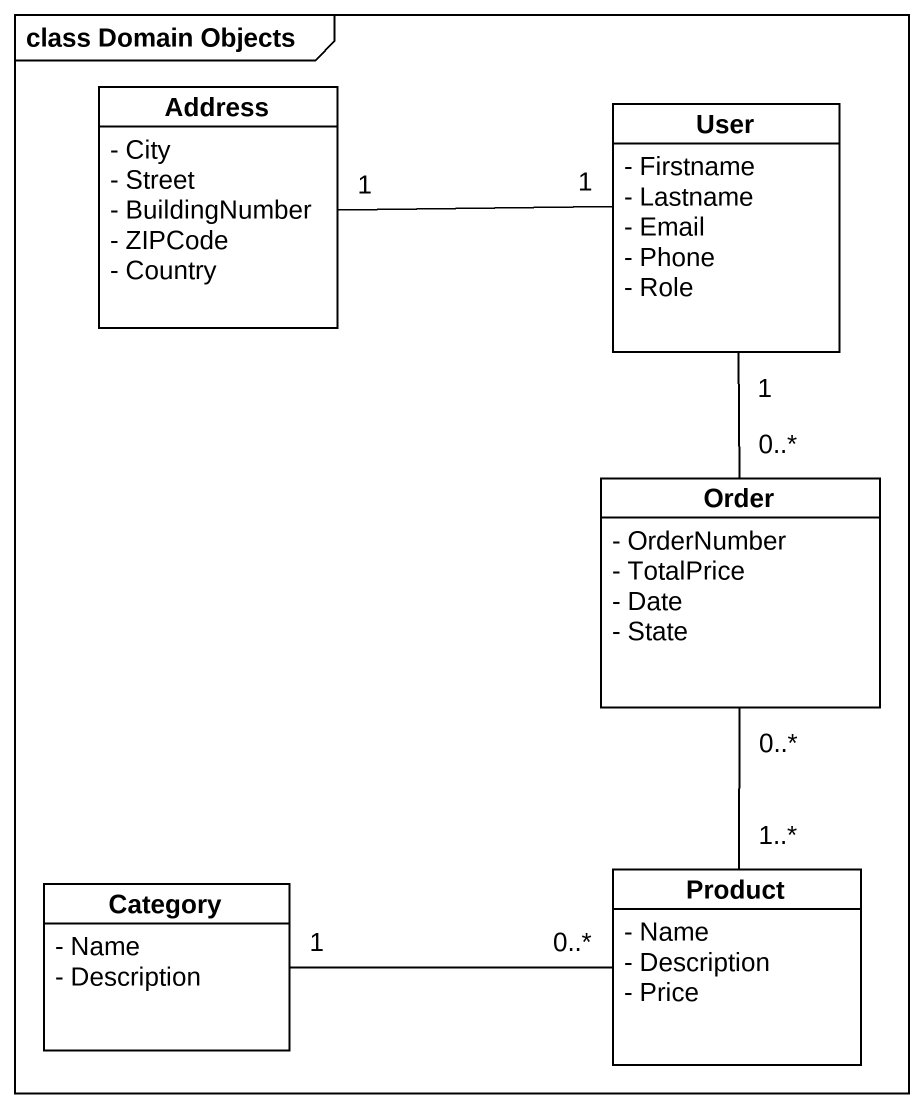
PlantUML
@startuml
mainframe class Domain Objects
hide circle
hide empty members
skinparam classAttributeIconSize 0
class Address {
  - City
  - Street
  - BuildingNumber
  - ZIPCode
  - Country
}
class User {
  - Firstname
  - Lastname
  - Email
  - Phone
  - Role
}
class Order {
  - OrderNumber
  - TotalPrice
  - Date
  - State
}
class Category {
  - Name
  - Description
}
class Product {
  - Name
  - Description
  - Price
}
Address "1" -right- "1" User
User "1" -- "0..*" Order
Category "1" -right- "0..*" Product
Product "1..*" -up- "0..*" Order
@enduml
